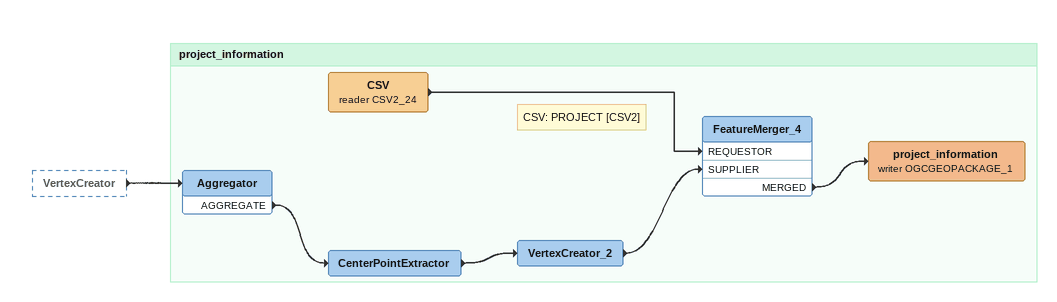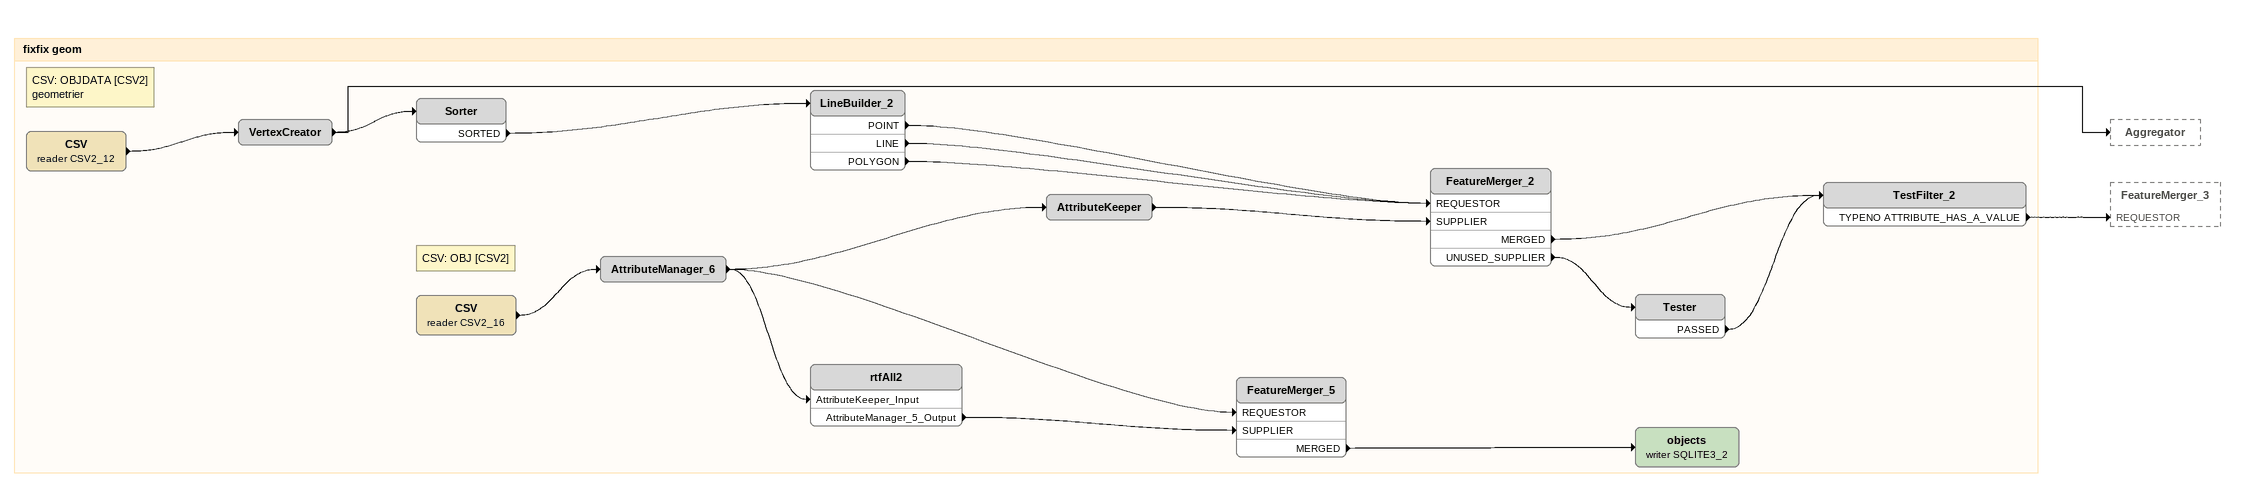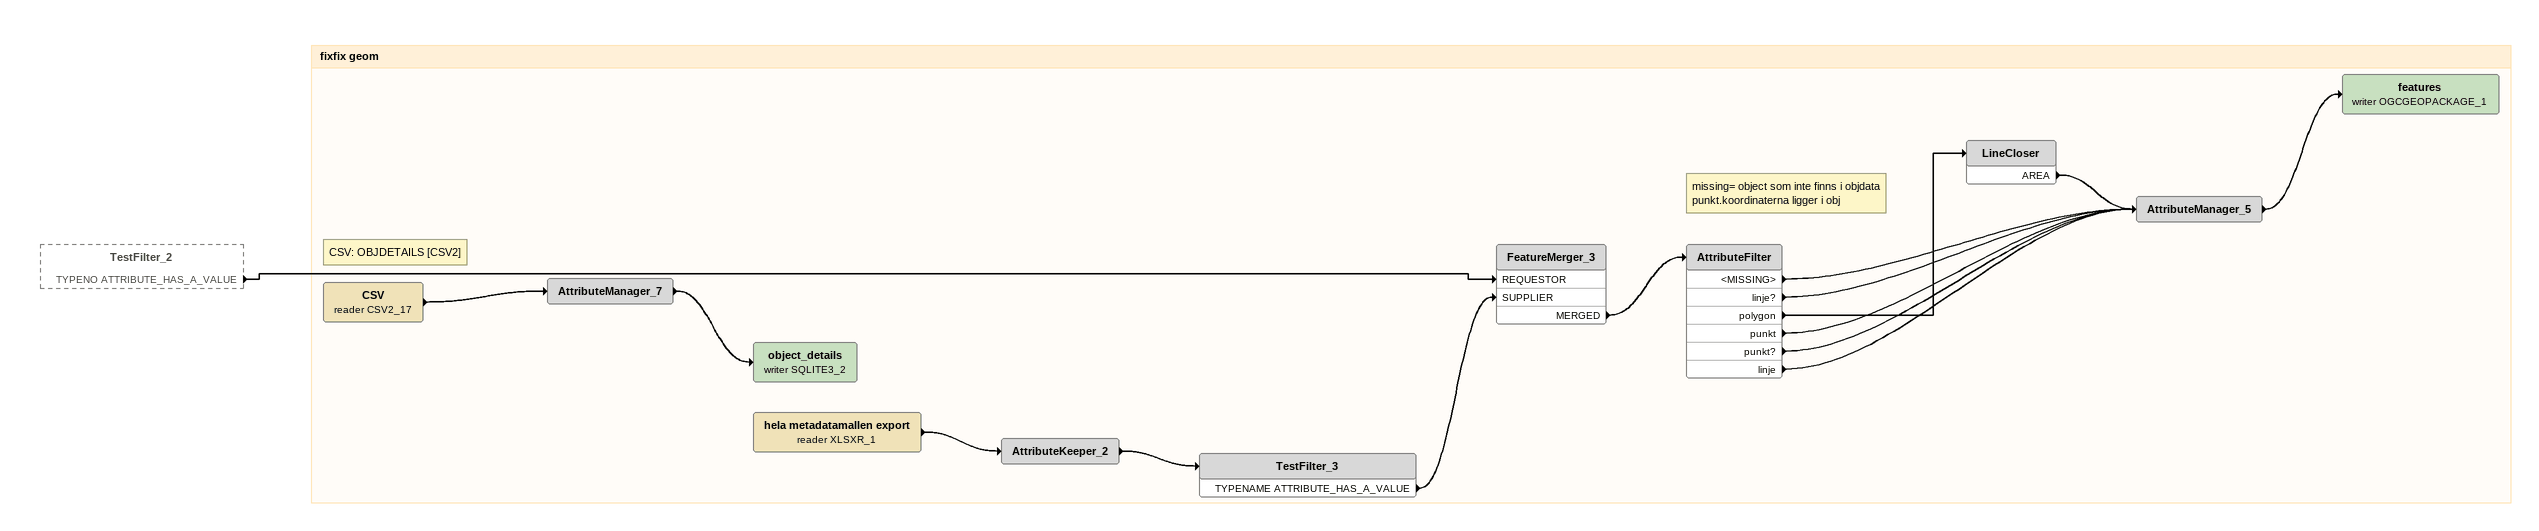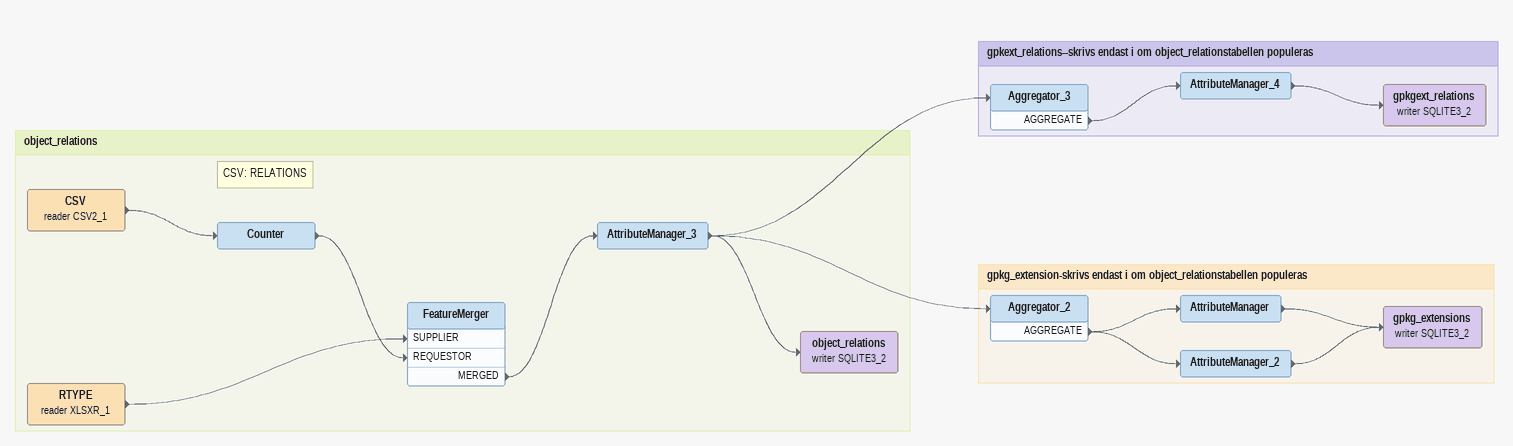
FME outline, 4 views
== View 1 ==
VertexCreator [outside]
    -> Aggregator

Bookmark: project_information
Aggregator
    AGGREGATE -> CenterPointExtractor
CenterPointExtractor
    -> VertexCreator_2
VertexCreator_2
    -> FeatureMerger_4 [SUPPLIER]
Note: CSV: PROJECT [CSV2]
CSV (reader CSV2_24)
    -> FeatureMerger_4 [REQUESTOR]
FeatureMerger_4
    MERGED -> project_information (writer OGCGEOPACKAGE_1)
project_information (writer OGCGEOPACKAGE_1)

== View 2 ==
Bookmark: fixfix geom
Note: CSV: OBJDATA [CSV2] / geometrier
CSV (reader CSV2_12)
    -> VertexCreator
VertexCreator
    -> Sorter
    -> Aggregator
Sorter
    SORTED -> LineBuilder_2
LineBuilder_2
    POINT -> FeatureMerger_2 [REQUESTOR]
    LINE -> FeatureMerger_2 [REQUESTOR]
    POLYGON -> FeatureMerger_2 [REQUESTOR]
Note: CSV: OBJ [CSV2]
CSV (reader CSV2_16)
    -> AttributeManager_6
AttributeManager_6
    -> AttributeKeeper
    -> rtfAll2 [AttributeKeeper_Input]
    -> FeatureMerger_5 [REQUESTOR]
AttributeKeeper
    -> FeatureMerger_2 [SUPPLIER]
FeatureMerger_2
    MERGED -> TestFilter_2
    UNUSED_SUPPLIER -> Tester
Tester
    PASSED -> TestFilter_2
TestFilter_2
    TYPENO ATTRIBUTE_HAS_A_VALUE -> FeatureMerger_3 [REQUESTOR]
rtfAll2
    AttributeManager_5_Output -> FeatureMerger_5 [SUPPLIER]
FeatureMerger_5
    MERGED -> objects (writer SQLITE3_2)
objects (writer SQLITE3_2)

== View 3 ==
TestFilter_2 [outside]
    TYPENO ATTRIBUTE_HAS_A_VALUE -> FeatureMerger_3 [REQUESTOR]

Bookmark: fixfix geom
Note: CSV: OBJDETAILS [CSV2]
CSV (reader CSV2_17)
    -> AttributeManager_7
AttributeManager_7
    -> object_details (writer SQLITE3_2)
object_details (writer SQLITE3_2)
hela metadatamallen export (reader XLSXR_1)
    -> AttributeKeeper_2
AttributeKeeper_2
    -> TestFilter_3
TestFilter_3
    TYPENAME ATTRIBUTE_HAS_A_VALUE -> FeatureMerger_3 [SUPPLIER]
FeatureMerger_3
    MERGED -> AttributeFilter
Note: missing= object som inte finns i objdata / punkt.koordinaterna ligger i obj
AttributeFilter
    <MISSING> -> AttributeManager_5
    linje? -> AttributeManager_5
    polygon -> LineCloser
    punkt -> AttributeManager_5
    punkt? -> AttributeManager_5
    linje -> AttributeManager_5
LineCloser
    AREA -> AttributeManager_5
AttributeManager_5
    -> features (writer OGCGEOPACKAGE_1)
features (writer OGCGEOPACKAGE_1)

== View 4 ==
Bookmark: object_relations
Note: CSV: RELATIONS
CSV (reader CSV2_1)
    -> Counter
Counter
    -> FeatureMerger [REQUESTOR]
RTYPE (reader XLSXR_1)
    -> FeatureMerger [SUPPLIER]
FeatureMerger
    MERGED -> AttributeManager_3
AttributeManager_3
    -> object_relations (writer SQLITE3_2)
    -> Aggregator_2
    -> Aggregator_3
object_relations (writer SQLITE3_2)

Bookmark: gpkext_relations--skrivs endast i om object_relationstabellen populeras
Aggregator_3
    AGGREGATE -> AttributeManager_4
AttributeManager_4
    -> gpkgext_relations (writer SQLITE3_2)
gpkgext_relations (writer SQLITE3_2)

Bookmark: gpkg_extension-skrivs endast i om object_relationstabellen populeras
Aggregator_2
    AGGREGATE -> AttributeManager
    AGGREGATE -> AttributeManager_2
AttributeManager
    -> gpkg_extensions (writer SQLITE3_2)
AttributeManager_2
    -> gpkg_extensions (writer SQLITE3_2)
gpkg_extensions (writer SQLITE3_2)
